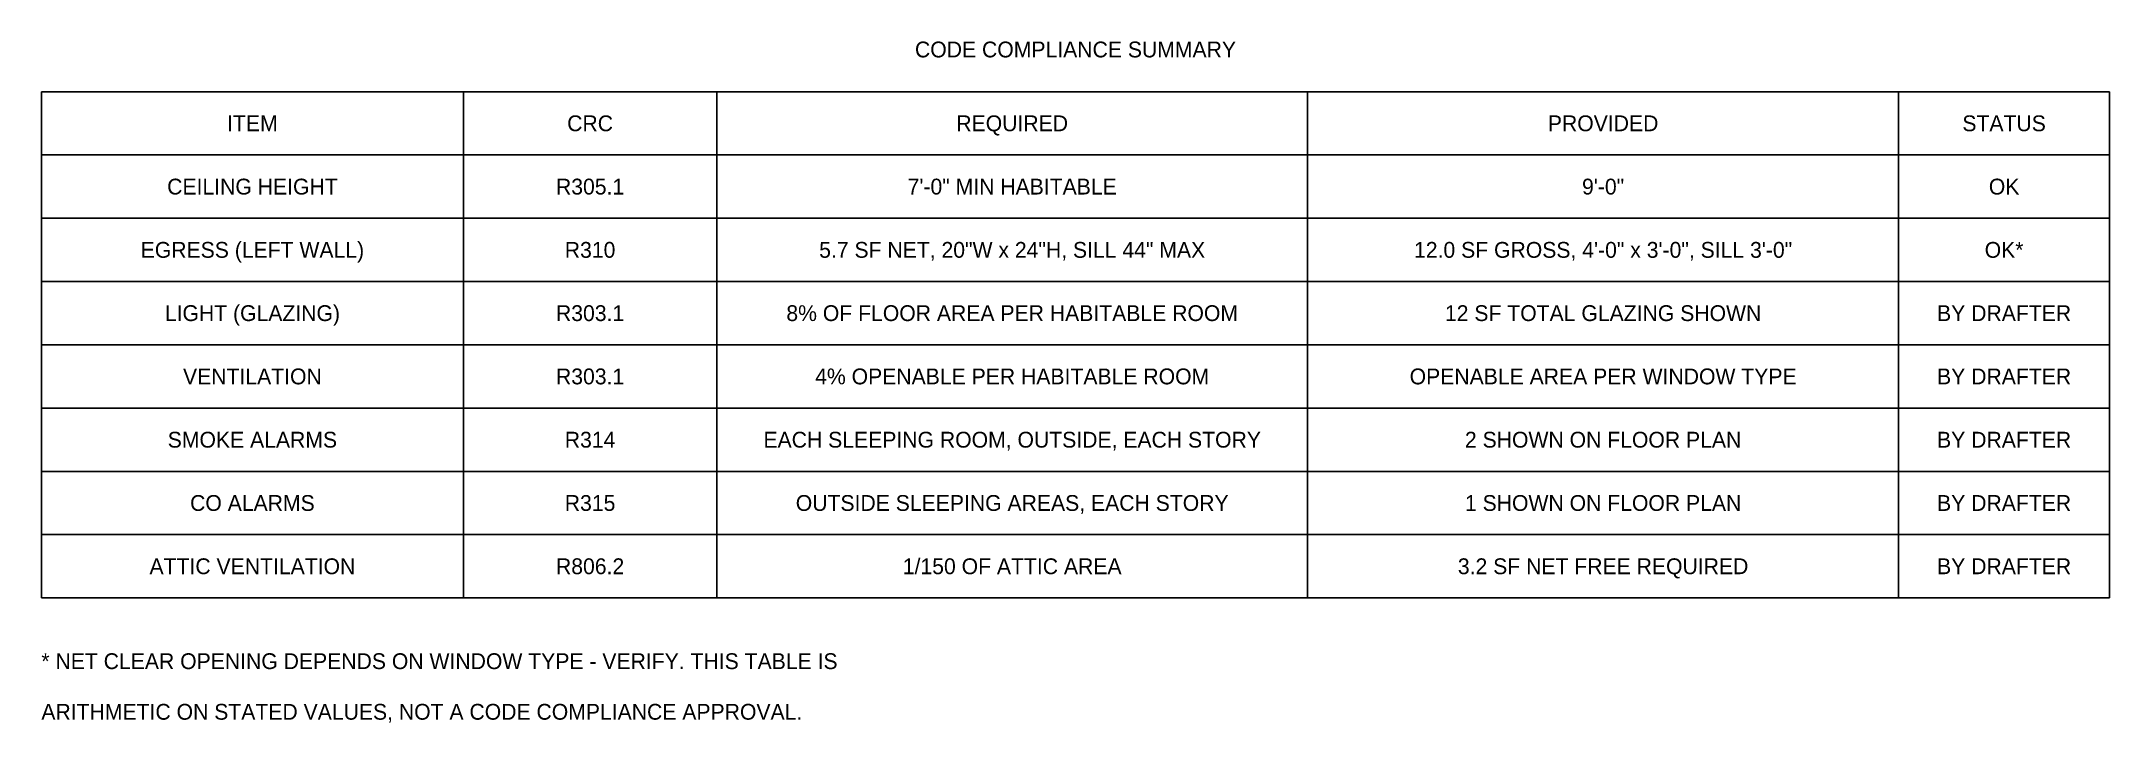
# Model space of a CAD drawing. Header units: metres. Extents: x 0 to 49, y -15 to 1.2.
import ezdxf
from ezdxf.enums import TextEntityAlignment as Align

# ---------------------------------------------------------------- set-up
doc = ezdxf.new("R2010")
doc.units = ezdxf.units.M
doc.layers.add('A-ANNO-TABL', color=7, linetype='Continuous', lineweight=25)
doc.layers.add('A-ANNO-TEXT', color=7, linetype='Continuous', lineweight=18)

msp = doc.modelspace()

# ---------------------------------------------------------------- linework, layer by layer
at = {"layer": 'A-ANNO-TABL'}
for p, q in [((0, 0), (49, 0)), ((0, 0), (0, -12)), ((10, 0), (10, -12)), ((16, 0), (16, -12)), ((30, 0), (30, -12)), ((44, 0), (44, -12)), ((49, 0), (49, -12)), ((0, -1.5), (49, -1.5)), ((0, -3), (49, -3)), ((0, -4.5), (49, -4.5)), ((0, -6), (49, -6)), ((0, -7.5), (49, -7.5)), ((0, -9), (49, -9)), ((0, -10.5), (49, -10.5)), ((0, -12), (49, -12))]:
    msp.add_line(p, q, dxfattribs=at)

# ---------------------------------------------------------------- texts
at = {"layer": 'A-ANNO-TEXT'}
for s, p in [('CODE COMPLIANCE SUMMARY', (24.5, 1)), ('ITEM', (5, -0.75)), ('CRC', (13, -0.75)), ('REQUIRED', (23, -0.75)), ('PROVIDED', (37, -0.75)), ('STATUS', (46.5, -0.75)), ('CEILING HEIGHT', (5, -2.25)), ('R305.1', (13, -2.25)), ('7\'-0" MIN HABITABLE', (23, -2.25)), ('9\'-0"', (37, -2.25)), ('OK', (46.5, -2.25)), ('EGRESS (LEFT WALL)', (5, -3.75)), ('R310', (13, -3.75)), ('5.7 SF NET, 20"W x 24"H, SILL 44" MAX', (23, -3.75)), ('12.0 SF GROSS, 4\'-0" x 3\'-0", SILL 3\'-0"', (37, -3.75)), ('OK*', (46.5, -3.75)), ('LIGHT (GLAZING)', (5, -5.25)), ('R303.1', (13, -5.25)), ('8% OF FLOOR AREA PER HABITABLE ROOM', (23, -5.25)), ('12 SF TOTAL GLAZING SHOWN', (37, -5.25)), ('BY DRAFTER', (46.5, -5.25)), ('VENTILATION', (5, -6.75)), ('R303.1', (13, -6.75)), ('4% OPENABLE PER HABITABLE ROOM', (23, -6.75)), ('OPENABLE AREA PER WINDOW TYPE', (37, -6.75)), ('BY DRAFTER', (46.5, -6.75)), ('SMOKE ALARMS', (5, -8.25)), ('R314', (13, -8.25)), ('EACH SLEEPING ROOM, OUTSIDE, EACH STORY', (23, -8.25)), ('2 SHOWN ON FLOOR PLAN', (37, -8.25)), ('BY DRAFTER', (46.5, -8.25)), ('CO ALARMS', (5, -9.75)), ('R315', (13, -9.75)), ('OUTSIDE SLEEPING AREAS, EACH STORY', (23, -9.75)), ('1 SHOWN ON FLOOR PLAN', (37, -9.75)), ('BY DRAFTER', (46.5, -9.75)), ('ATTIC VENTILATION', (5, -11.25)), ('R806.2', (13, -11.25)), ('1/150 OF ATTIC AREA', (23, -11.25)), ('3.2 SF NET FREE REQUIRED', (37, -11.25)), ('BY DRAFTER', (46.5, -11.25))]:
    msp.add_text(s, height=0.375, dxfattribs=at).set_placement(p, align=Align.MIDDLE_CENTER)
for s, p in [('* NET CLEAR OPENING DEPENDS ON WINDOW TYPE - VERIFY. THIS TABLE IS', (0, -13.5)), ('ARITHMETIC ON STATED VALUES, NOT A CODE COMPLIANCE APPROVAL.', (0, -14.7))]:
    msp.add_text(s, height=0.375, dxfattribs=at).set_placement(p, align=Align.MIDDLE_LEFT)

doc.saveas('drawing.dxf')
